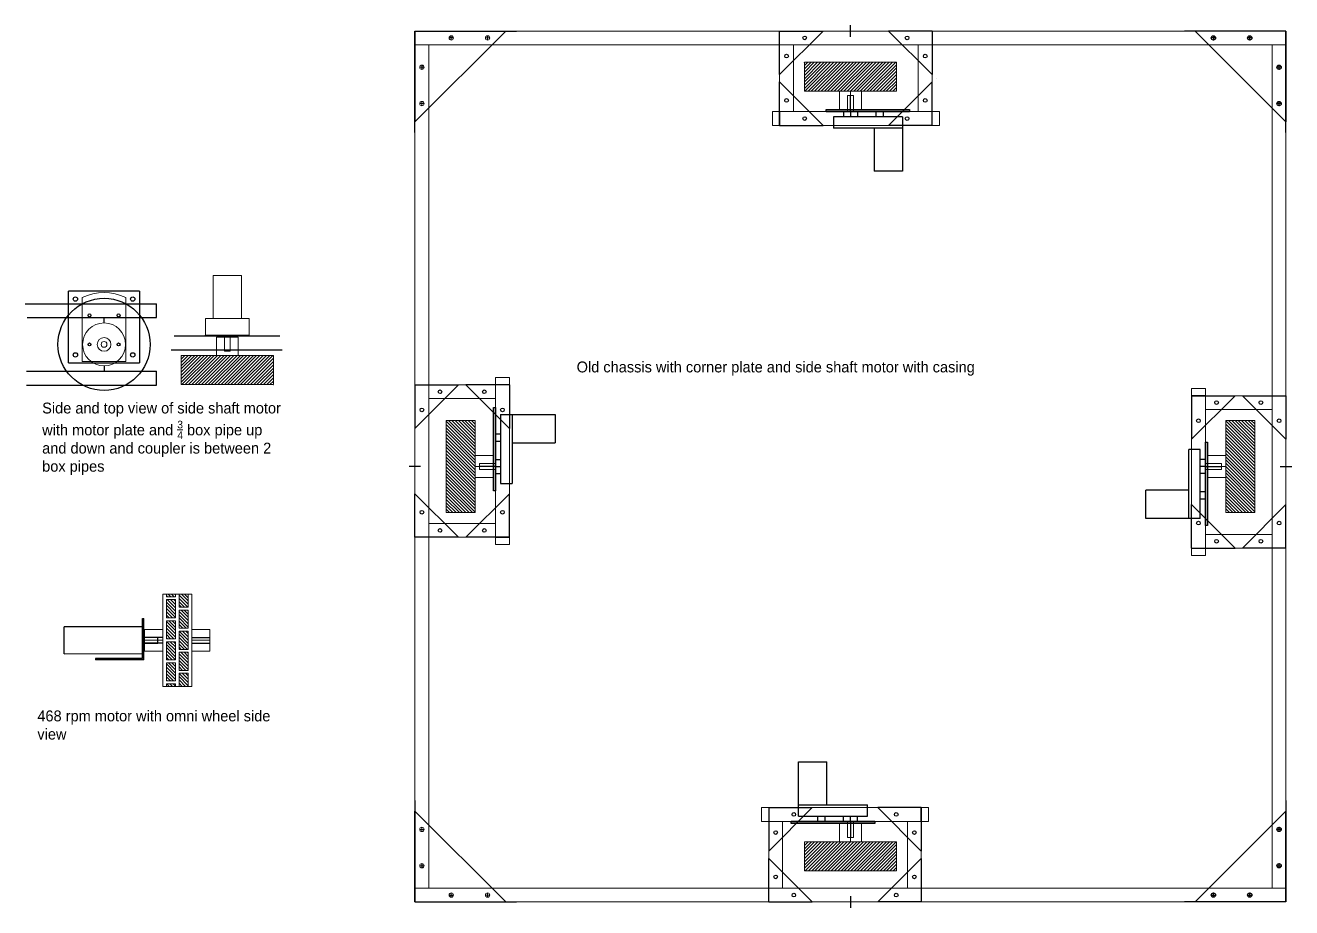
# Model space of a CAD drawing. Header units: millimetres. Extents: x -15418 to 43885, y -27590 to 23052.
# Drawn here: x 16758 to 18503, y 17948 to 19163 of the extents above; entities that cross this region are included whole.
import ezdxf

# ---------------------------------------------------------------- set-up
doc = ezdxf.new("R2010")
doc.units = ezdxf.units.MM
doc.header["$LTSCALE"] = 0.5
doc.layers.get('0').update_dxf_attribs({"lineweight": 5})
doc.layers.get('Defpoints').update_dxf_attribs({"color": 4})
for name, color, linetype in [('Layer1', 1, 'Continuous'), ('Layer2', 2, 'Continuous'), ('Layer3', 9, 'Continuous')]:
    doc.layers.add(name, color=color, linetype=linetype)
doc.layers.add('Layer5', color=51, linetype='Continuous', lineweight=5)

msp = doc.modelspace()

# ---------------------------------------------------------------- hatches: boundary and pattern name
at = {"layer": 'Defpoints'}
h = msp.add_hatch(dxfattribs=at)
h.set_pattern_fill('ANSI31', color=256, angle=180)
h.set_pattern_definition([(225, (17854.7267, 19104.422), (2.24506, -2.24506), [])])
h.paths.add_polyline_path([(17958.2499, 19072.5626), (17958.2499, 19112.5626), (17831.2499, 19112.5626), (17831.2499, 19072.5626)])
h = msp.add_hatch(dxfattribs=at)
h.set_pattern_fill('ANSI31', color=256)
h.set_pattern_definition([(45, (17076.2536, 18676.7713), (-2.24506, 2.24506), [])])
h.paths.add_polyline_path([(16972.7305, 18708.6309), (16972.7305, 18668.6309), (17099.7305, 18668.6309), (17099.7305, 18708.6309)])
h = msp.add_hatch(dxfattribs=at)
h.set_pattern_fill('ANSI31', color=256, angle=-90)
h.set_pattern_definition([(315, (17345.9403, 18515.5894), (2.24506, 2.24506), [])])
h.paths.add_polyline_path([(17377.7999, 18619.1126), (17337.7999, 18619.1126), (17337.7999, 18492.1126), (17377.7999, 18492.1126)])
h = msp.add_hatch(dxfattribs=at)
h.set_pattern_fill('ANSI31', color=256, angle=90)
h.set_pattern_definition([(135, (18443.5594, 18595.6357), (-2.24506, -2.24506), [])])
h.paths.add_polyline_path([(18411.6999, 18492.1126), (18451.6999, 18492.1126), (18451.6999, 18619.1126), (18411.6999, 18619.1126)])
h = msp.add_hatch(dxfattribs=at)
h.set_pattern_fill('ANSI31', color=256)
h.set_pattern_definition([(45, (17934.773, 18006.803), (-2.24506, 2.24506), [])])
h.paths.add_polyline_path([(17831.2499, 18038.6626), (17831.2499, 17998.6626), (17958.2499, 17998.6626), (17958.2499, 18038.6626)])
at = {"layer": 'Layer5'}
h = msp.add_hatch(dxfattribs=at)
h.set_pattern_fill('ANSI31', color=256, angle=-90)
h.set_pattern_definition([(315, (1493.651, 41802.0286), (2.24506403, 2.24506403), [])])
h.paths.add_polyline_path([(16969.8482, 18361.6883), (16982.3482, 18361.6883), (16982.3482, 18379.6883), (16969.8482, 18379.6883)])
h.paths.add_polyline_path([(16969.8482, 18332.6883), (16982.3482, 18332.6883), (16982.3482, 18357.6883), (16969.8482, 18357.6883)])
h.paths.add_polyline_path([(16964.8482, 18347.1883), (16964.8482, 18372.1883), (16952.3482, 18372.1883), (16952.3482, 18347.1883)])
h.paths.add_polyline_path([(16952.3482, 18318.1883), (16964.8482, 18318.1883), (16964.8482, 18343.1883), (16952.3482, 18343.1883)])
h.paths.add_polyline_path([(16982.3482, 18328.6883), (16969.8482, 18328.6883), (16969.8482, 18303.6883), (16982.3482, 18303.6883)])
h.paths.add_polyline_path([(16964.8482, 18314.1883), (16952.3482, 18314.1883), (16952.3482, 18289.1883), (16964.8482, 18289.1883)])
h.paths.add_polyline_path([(16982.3482, 18299.6883), (16969.8482, 18299.6883), (16969.8482, 18274.6883), (16982.3482, 18274.6883)])
h.paths.add_polyline_path([(16964.8482, 18285.1883), (16952.3482, 18285.1883), (16952.3482, 18260.1883), (16964.8482, 18260.1883)])
h.paths.add_polyline_path([(16982.3482, 18270.6883), (16969.8482, 18270.6883), (16969.8482, 18252.6883), (16982.3482, 18252.6883)])
h.paths.add_polyline_path([(16964.8482, 18252.6883), (16964.8482, 18256.1883), (16952.3482, 18256.1883), (16952.3482, 18252.6883)])
h.paths.add_polyline_path([(16964.8482, 18376.1883), (16964.8482, 18379.6883), (16952.3482, 18379.6883), (16952.3482, 18376.1883)])

# ---------------------------------------------------------------- linework, layer by layer
for p, q in [((17294.7499, 19155.6126), (18494.7499, 19155.6126)), ((17294.7499, 19155.6126), (17294.7499, 17955.6126)), ((17344.7499, 19149.0876), (17344.7499, 19143.0876)), ((17344.7499, 19149.0876), (17344.7499, 19143.0876)), ((17397.7499, 19146.0876), (17391.7499, 19146.0876)), ((17397.7499, 19146.0876), (17391.7499, 19146.0876)), ((17394.7499, 19149.0876), (17394.7499, 19143.0876)), ((17394.7499, 19149.0876), (17394.7499, 19143.0876)), ((18397.7499, 19146.0876), (18391.7499, 19146.0876)), ((18394.7499, 19143.0876), (18394.7499, 19149.0876)), ((18444.7499, 19143.0876), (18444.7499, 19149.0876)), ((18494.7499, 17955.6126), (18494.7499, 19155.6126)), ((17294.7499, 19136.5626), (18494.7499, 19136.5626)), ((17313.7999, 19136.5626), (17313.7999, 17974.6626)), ((17797.1999, 19044.5626), (17797.1999, 19136.5626)), ((17816.2499, 19044.5626), (17816.2499, 19136.5626)), ((17988.2499, 19136.5626), (17988.2499, 19044.5626)), ((18007.2999, 19136.5626), (18007.2999, 19044.5626)), ((18475.6999, 17974.6626), (18475.6999, 19136.5626)), ((17307.2749, 19105.6126), (17301.2749, 19105.6126)), ((17307.2749, 19105.6126), (17301.2749, 19105.6126)), ((17831.2499, 19072.5626), (17831.2499, 19112.5626)), ((17831.2499, 19112.5626), (17958.2499, 19112.5626)), ((17958.2499, 19112.5626), (17958.2499, 19072.5626)), ((18488.2249, 19105.6126), (18482.2249, 19105.6126)), ((17958.2499, 19072.5626), (17831.2499, 19072.5626)), ((17879.7499, 19072.5626), (17879.7499, 19047.5626)), ((17894.7499, 19072.5626), (17894.7499, 19047.5626)), ((17909.7499, 19072.5626), (17909.7499, 19047.5626)), ((17307.2749, 19055.6126), (17301.2749, 19055.6126)), ((17307.2749, 19055.6126), (17301.2749, 19055.6126)), ((17304.2749, 19058.6126), (17304.2749, 19052.6126)), ((17304.2749, 19058.6126), (17304.2749, 19052.6126)), ((17890.7499, 19044.5626), (17890.7499, 19066.5626)), ((17898.7499, 19066.5626), (17890.7499, 19066.5626)), ((17898.7499, 19044.5626), (17898.7499, 19066.5626)), ((18488.2249, 19055.6126), (18482.2249, 19055.6126)), ((18485.2249, 19052.6126), (18485.2249, 19058.6126)), ((18017.2999, 19044.5626), (17787.1999, 19044.5626)), ((17787.1999, 19044.5626), (17787.1999, 19025.5126)), ((17904.2499, 19044.5626), (17885.2499, 19044.5626)), ((17929.7499, 19044.5626), (17939.7499, 19044.5626)), ((18017.2999, 19044.5626), (18017.2999, 19025.5126)), ((18017.2999, 19025.5126), (17787.1999, 19025.5126)), ((17016.7305, 18818.6309), (17016.7305, 18759.6309)), ((17016.7305, 18818.6309), (17055.7305, 18818.6309)), ((17055.7305, 18818.6309), (17055.7305, 18759.6309)), ((16836.4373, 18700.3711), (16836.4373, 18788.3711)), ((16896.4373, 18700.3711), (16896.4373, 18788.3711)), ((17006.2305, 18759.6309), (17066.2305, 18759.6309)), ((17006.2305, 18759.6309), (17006.2305, 18736.6309)), ((17066.2305, 18759.6309), (17066.2305, 18736.6309)), ((17006.2305, 18736.6309), (17066.2305, 18736.6309)), ((17051.2305, 18733.6309), (17021.2305, 18733.6309)), ((17021.2305, 18708.6309), (17021.2305, 18733.6309)), ((17032.2305, 18735.6309), (17032.2305, 18714.6309)), ((17036.2305, 18735.6309), (17036.2305, 18733.6309)), ((17040.2305, 18735.6309), (17040.2305, 18714.6309)), ((17051.2305, 18708.6309), (17051.2305, 18733.6309)), ((16972.7305, 18708.6309), (17099.7305, 18708.6309)), ((16972.7305, 18668.6309), (16972.7305, 18708.6309)), ((17032.2305, 18714.6309), (17040.2305, 18714.6309)), ((17099.7305, 18708.6309), (17099.7305, 18668.6309)), ((16836.4373, 18700.3711), (16896.4373, 18700.3711)), ((16836.4373, 18698.3711), (16896.4373, 18698.3711)), ((17099.7305, 18668.6309), (16972.7305, 18668.6309)), ((17313.7999, 18668.1626), (17405.7999, 18668.1626)), ((17405.7999, 18678.1626), (17405.7999, 18448.0626)), ((17405.7999, 18678.1626), (17424.8499, 18678.1626)), ((17424.8499, 18678.1626), (17424.8499, 18448.0626)), ((18364.6499, 18433.0626), (18364.6499, 18663.1626)), ((18383.6999, 18663.1626), (18364.6499, 18663.1626)), ((18383.6999, 18433.0626), (18383.6999, 18663.1626)), ((18383.6999, 18653.1626), (18475.6999, 18653.1626)), ((17313.7999, 18649.1126), (17405.7999, 18649.1126)), ((18383.6999, 18634.1126), (18475.6999, 18634.1126)), ((17337.7999, 18492.1126), (17337.7999, 18619.1126)), ((17337.7999, 18619.1126), (17377.7999, 18619.1126)), ((17377.7999, 18619.1126), (17377.7999, 18492.1126)), ((18411.6999, 18492.1126), (18411.6999, 18619.1126)), ((18411.6999, 18619.1126), (18451.6999, 18619.1126)), ((18451.6999, 18619.1126), (18451.6999, 18492.1126)), ((17405.7999, 18590.6126), (17405.7999, 18600.6126)), ((17377.7999, 18570.6126), (17402.7999, 18570.6126)), ((17405.7999, 18565.1126), (17405.7999, 18546.1126)), ((18383.6999, 18546.1126), (18383.6999, 18565.1126)), ((18411.6999, 18570.6126), (18386.6999, 18570.6126)), ((17377.7999, 18555.6126), (17402.7999, 18555.6126)), ((17405.7999, 18559.6126), (17383.7999, 18559.6126)), ((17383.7999, 18559.6126), (17383.7999, 18551.6126)), ((17405.7999, 18551.6126), (17383.7999, 18551.6126)), ((18383.6999, 18559.6126), (18405.6999, 18559.6126)), ((18383.6999, 18551.6126), (18405.6999, 18551.6126)), ((18411.6999, 18555.6126), (18386.6999, 18555.6126)), ((18405.6999, 18551.6126), (18405.6999, 18559.6126)), ((17377.7999, 18540.6126), (17402.7999, 18540.6126)), ((18411.6999, 18540.6126), (18386.6999, 18540.6126)), ((18383.6999, 18520.6126), (18383.6999, 18510.6126)), ((17405.7999, 18477.1126), (17313.7999, 18477.1126)), ((17377.7999, 18492.1126), (17337.7999, 18492.1126)), ((18451.6999, 18492.1126), (18411.6999, 18492.1126)), ((18475.6999, 18462.1126), (18383.6999, 18462.1126)), ((17405.7999, 18458.0626), (17313.7999, 18458.0626)), ((17405.7999, 18448.0626), (17424.8499, 18448.0626)), ((18475.6999, 18443.0626), (18383.6999, 18443.0626)), ((18383.6999, 18433.0626), (18364.6499, 18433.0626)), ((16947.3482, 18379.6883), (16947.3482, 18252.6883)), ((16987.3482, 18379.6883), (16947.3482, 18379.6883)), ((16947.3482, 18379.6883), (16947.3482, 18252.6883)), ((16987.3482, 18252.6883), (16987.3482, 18379.6883)), ((16921.3482, 18346.1883), (16919.3482, 18346.1883)), ((16947.3482, 18345.6883), (16947.3482, 18286.6883)), ((16922.3482, 18301.1883), (16922.3482, 18331.1883)), ((16947.3482, 18331.1883), (16922.3482, 18331.1883)), ((16987.3482, 18331.1883), (17012.3482, 18331.1883)), ((17012.3482, 18331.1883), (17012.3482, 18301.1883)), ((16922.3482, 18316.1883), (16919.3482, 18316.1883)), ((16921.3482, 18316.1883), (16919.3482, 18316.1883)), ((16947.3482, 18316.1883), (16922.3482, 18316.1883)), ((16947.3482, 18301.1883), (16922.3482, 18301.1883)), ((16987.3482, 18316.1883), (17012.3482, 18316.1883)), ((16987.3482, 18301.1883), (17012.3482, 18301.1883)), ((16854.4836, 18291.0268), (16854.4884, 18289.0268)), ((16947.3482, 18252.6883), (16987.3482, 18252.6883)), ((17772.1999, 18085.7126), (18002.2999, 18085.7126)), ((17772.1999, 18066.6626), (17772.1999, 18085.7126)), ((18002.2999, 18066.6626), (18002.2999, 18085.7126)), ((17304.2749, 18052.6126), (17304.2749, 18058.6126)), ((17304.2749, 18058.6126), (17304.2749, 18052.6126)), ((17772.1999, 18066.6626), (18002.2999, 18066.6626)), ((17782.1999, 17974.6626), (17782.1999, 18066.6626)), ((17801.2499, 17974.6626), (17801.2499, 18066.6626)), ((17859.7499, 18066.6626), (17849.7499, 18066.6626)), ((17879.7499, 18038.6626), (17879.7499, 18063.6626)), ((17885.2499, 18066.6626), (17904.2499, 18066.6626)), ((17890.7499, 18066.6626), (17890.7499, 18044.6626)), ((17894.7499, 18038.6626), (17894.7499, 18063.6626)), ((17898.7499, 18066.6626), (17898.7499, 18044.6626)), ((17909.7499, 18038.6626), (17909.7499, 18063.6626)), ((17973.2499, 18066.6626), (17973.2499, 17974.6626)), ((17992.2999, 18066.6626), (17992.2999, 17974.6626)), ((18485.2249, 18052.6126), (18485.2249, 18058.6126)), ((17307.2749, 18055.6126), (17301.2749, 18055.6126)), ((17301.2749, 18055.6126), (17307.2749, 18055.6126)), ((17890.7499, 18044.6626), (17898.7499, 18044.6626)), ((18482.2249, 18055.6126), (18488.2249, 18055.6126)), ((17831.2499, 18038.6626), (17958.2499, 18038.6626)), ((17831.2499, 17998.6626), (17831.2499, 18038.6626)), ((17958.2499, 18038.6626), (17958.2499, 17998.6626)), ((17307.2749, 18005.6126), (17301.2749, 18005.6126)), ((17301.2749, 18005.6126), (17307.2749, 18005.6126)), ((18482.2249, 18005.6126), (18488.2249, 18005.6126)), ((17958.2499, 17998.6626), (17831.2499, 17998.6626)), ((17294.7499, 17974.6626), (18494.7499, 17974.6626)), ((17294.7499, 17955.6126), (18494.7499, 17955.6126)), ((17344.7499, 17962.1376), (17344.7499, 17968.1376)), ((17344.7499, 17968.1376), (17344.7499, 17962.1376)), ((17397.7499, 17965.1376), (17391.7499, 17965.1376)), ((17391.7499, 17965.1376), (17397.7499, 17965.1376)), ((17394.7499, 17962.1376), (17394.7499, 17968.1376)), ((17394.7499, 17968.1376), (17394.7499, 17962.1376)), ((18391.7499, 17965.1376), (18397.7499, 17965.1376)), ((18394.7499, 17962.1376), (18394.7499, 17968.1376)), ((18444.7499, 17962.1376), (18444.7499, 17968.1376))]:
    msp.add_line(p, q)
for centre, radius in [((17344.7499, 19146.0876), 3), ((17344.7499, 19146.0876), 3), ((17394.7499, 19146.0876), 3), ((17394.7499, 19146.0876), 3), ((18394.7499, 19146.0876), 3), ((18444.7499, 19146.0876), 3), ((17304.2749, 19105.6126), 3), ((17304.2749, 19105.6126), 3), ((18485.2249, 19105.6126), 3), ((17304.2749, 19055.6126), 3), ((17304.2749, 19055.6126), 3), ((18485.2249, 19055.6126), 3), ((16866.4373, 18723.8711), 29.5), ((16866.4373, 18723.8711), 9.5), ((16866.4373, 18723.8711), 4), ((17304.2749, 18055.6126), 3), ((17304.2749, 18055.6126), 3), ((18485.2249, 18055.6126), 3), ((17304.2749, 18005.6126), 3), ((17304.2749, 18005.6126), 3), ((18485.2249, 18005.6126), 3), ((17344.7499, 17965.1376), 3), ((17344.7499, 17965.1376), 3), ((17394.7499, 17965.1376), 3), ((17394.7499, 17965.1376), 3), ((18394.7499, 17965.1376), 3), ((18444.7499, 17965.1376), 3)]:
    msp.add_circle(centre, radius)
msp.add_arc((16866.4373, 18727.5853), 67.7857, 63.7319554, 116.2680446)
at = {"layer": 'Defpoints'}
for p, q in [((17294.7499, 19015.6126), (17294.7499, 19155.6126)), ((17294.7499, 19155.6126), (17434.7499, 19155.6126)), ((18494.7499, 19155.6126), (18354.7499, 19155.6126)), ((18494.7499, 19015.6126), (18494.7499, 19155.6126)), ((17861.2499, 19044.5626), (17976.2499, 19044.5626)), ((16915.4714, 18797.217), (16817.3873, 18797.3711)), ((16817.3873, 18698.3711), (16817.5428, 18797.3708)), ((16915.4714, 18797.217), (16915.4414, 18698.3414)), ((17006.2305, 18735.6309), (17006.2305, 18736.6309)), ((17006.2305, 18735.6309), (17066.2305, 18735.6309)), ((17066.2305, 18735.6309), (17066.2305, 18736.6309)), ((16817.3873, 18698.3711), (16915.3192, 18698.3414)), ((17405.7999, 18522.1126), (17405.7999, 18637.1126)), ((18383.6999, 18589.1126), (18383.6999, 18474.1126)), ((16919.3482, 18334.8383), (16811.5482, 18334.8383)), ((16811.5482, 18297.5383), (16811.5482, 18334.8383)), ((16919.3482, 18297.5383), (16919.3482, 18334.8383)), ((16919.3482, 18327.1883), (16920.6482, 18327.1883)), ((16919.3482, 18320.1883), (16920.6482, 18320.1883)), ((16920.6482, 18305.1883), (16920.6482, 18327.1883)), ((16940.6482, 18320.1883), (16920.6482, 18320.1883)), ((16940.6482, 18312.1883), (16940.6482, 18320.1883)), ((16919.3482, 18316.1883), (16920.6482, 18316.1883)), ((16919.3482, 18312.1883), (16920.6482, 18312.1883)), ((16919.3482, 18305.1883), (16920.6482, 18305.1883)), ((16920.6482, 18312.1883), (16940.6482, 18312.1883)), ((16919.3482, 18297.5383), (16811.5482, 18297.2555)), ((17294.7499, 18095.6126), (17294.7499, 17955.6126)), ((18494.7499, 18095.6126), (18494.7499, 17955.6126)), ((17928.2499, 18066.6626), (17813.2499, 18066.6626)), ((17294.7499, 17955.6126), (17434.7499, 17955.6126)), ((18494.7499, 17955.6126), (18354.7499, 17955.6126))]:
    msp.add_line(p, q, dxfattribs=at)
for centre, radius in [((16826.9123, 18786.3211), 3), ((16905.9623, 18786.3211), 3), ((16846.4373, 18763.8711), 2), ((16886.4373, 18763.8711), 2), ((16846.4373, 18723.8711), 2), ((16886.4373, 18723.8711), 2), ((16826.9123, 18709.4211), 3), ((16905.9623, 18709.4211), 3)]:
    msp.add_circle(centre, radius, dxfattribs=at)
at = {"layer": 'Layer1'}
for p, q in [((17894.7499, 19147.758), (17894.7499, 19163.4671)), ((17294.7499, 19155.6126), (17419.7499, 19155.6126)), ((17419.7499, 19155.6126), (17294.7499, 19030.6126)), ((17294.7499, 19155.6126), (17294.7499, 19030.6126)), ((17347.7499, 19146.0876), (17341.7499, 19146.0876)), ((17797.1999, 19155.6126), (17857.1999, 19155.6126)), ((17857.1999, 19155.6126), (17797.1999, 19095.6126)), ((17797.1999, 19095.6126), (17797.1999, 19155.6126)), ((18007.2999, 19155.6126), (17947.2999, 19155.6126)), ((17947.2999, 19155.6126), (18007.2999, 19095.6126)), ((18007.2999, 19155.6126), (18007.2999, 19095.6126)), ((18494.7499, 19030.6126), (18369.7499, 19155.6126)), ((18494.7499, 19155.6126), (18369.7499, 19155.6126)), ((18397.7499, 19146.0876), (18391.7499, 19146.0876)), ((18394.7499, 19149.0876), (18394.7499, 19143.0876)), ((18447.7499, 19146.0876), (18441.7499, 19146.0876)), ((18444.7499, 19143.0876), (18444.7499, 19149.0876)), ((18494.7499, 19155.6126), (18494.7499, 19030.6126)), ((17304.2749, 19108.6126), (17304.2749, 19102.6126)), ((18488.2249, 19105.6126), (18482.2249, 19105.6126)), ((18485.2249, 19102.6126), (18485.2249, 19108.6126)), ((18012.7176, 19090.5626), (18012.7176, 19090.5626)), ((17797.1999, 19025.5126), (17797.1999, 19085.5126)), ((17797.1999, 19085.5126), (17857.1999, 19025.5126)), ((18007.2999, 19085.5126), (17947.2999, 19025.5126)), ((18007.2999, 19025.5126), (18007.2999, 19085.5126)), ((17894.7499, 19044.5626), (17894.7499, 19066.5626)), ((18488.2249, 19055.6126), (18482.2249, 19055.6126)), ((18485.2249, 19052.6126), (18485.2249, 19058.6126)), ((17797.1999, 19044.5626), (17797.1999, 19025.5126)), ((17861.2499, 19047.5626), (17976.2499, 19047.5626)), ((17861.2499, 19044.5626), (17861.2499, 19047.5626)), ((17976.2499, 19044.5626), (17861.2499, 19044.5626)), ((17976.2499, 19047.5626), (17976.2499, 19044.5626)), ((17797.1999, 19025.5126), (17857.1999, 19025.5126)), ((18007.2999, 19025.5126), (17947.2999, 19025.5126)), ((17294.7499, 18668.1626), (17354.7499, 18668.1626)), ((17294.7499, 18668.1626), (17294.7499, 18608.1626)), ((17294.7499, 18608.1626), (17354.7499, 18668.1626)), ((17424.8499, 18668.1626), (17364.8499, 18668.1626)), ((17364.8499, 18668.1626), (17424.8499, 18608.1626)), ((17424.8499, 18668.1626), (17424.8499, 18608.1626)), ((18383.6999, 18653.1626), (18364.6499, 18653.1626)), ((18364.6499, 18653.1626), (18364.6499, 18593.1626)), ((18364.6499, 18653.1626), (18424.6499, 18653.1626)), ((18424.6499, 18653.1626), (18364.6499, 18593.1626)), ((18494.7499, 18593.1626), (18434.7499, 18653.1626)), ((18434.7499, 18653.1626), (18494.7499, 18653.1626)), ((18494.7499, 18653.1626), (18494.7499, 18593.1626)), ((17402.7999, 18522.1126), (17402.7999, 18637.1126)), ((17402.7999, 18637.1126), (17405.7999, 18637.1126)), ((17405.7999, 18637.1126), (17405.7999, 18522.1126)), ((18383.6999, 18589.1126), (18386.6999, 18589.1126)), ((18383.6999, 18474.1126), (18383.6999, 18589.1126)), ((18386.6999, 18589.1126), (18386.6999, 18474.1126)), ((17302.6044, 18555.6126), (17286.8953, 18555.6126)), ((17405.7999, 18555.6126), (17383.7999, 18555.6126)), ((18383.6999, 18555.6126), (18405.6999, 18555.6126)), ((18486.8953, 18555.6126), (18502.6044, 18555.6126)), ((17294.7499, 18458.0626), (17294.7499, 18518.0626)), ((17294.7499, 18518.0626), (17354.7499, 18458.0626)), ((17364.8499, 18458.0626), (17424.8499, 18518.0626)), ((17405.7999, 18522.1126), (17402.7999, 18522.1126)), ((17424.8499, 18458.0626), (17424.8499, 18518.0626)), ((18364.6499, 18443.0626), (18364.6499, 18503.0626)), ((18424.6499, 18443.0626), (18364.6499, 18503.0626)), ((18494.7499, 18503.0626), (18434.7499, 18443.0626)), ((18494.7499, 18443.0626), (18494.7499, 18503.0626)), ((18386.6999, 18474.1126), (18383.6999, 18474.1126)), ((17354.7499, 18458.0626), (17294.7499, 18458.0626)), ((17424.8499, 18458.0626), (17364.8499, 18458.0626)), ((17405.7999, 18458.0626), (17424.8499, 18458.0626)), ((18364.6499, 18443.0626), (18424.6499, 18443.0626)), ((18494.7499, 18443.0626), (18434.7499, 18443.0626)), ((17294.7499, 17955.6126), (17294.7499, 18080.6126)), ((17294.7499, 18080.6126), (17419.7499, 17955.6126)), ((17782.1999, 18085.7126), (17842.1999, 18085.7126)), ((17782.1999, 18085.7126), (17782.1999, 18025.7126)), ((17782.1999, 18025.7126), (17842.1999, 18085.7126)), ((17992.2999, 18085.7126), (17932.2999, 18085.7126)), ((17992.2999, 18025.7126), (17932.2999, 18085.7126)), ((17992.2999, 18066.6626), (17992.2999, 18085.7126)), ((17992.2999, 18085.7126), (17992.2999, 18025.7126)), ((18369.7499, 17955.6126), (18494.7499, 18080.6126)), ((18494.7499, 17955.6126), (18494.7499, 18080.6126)), ((17813.2499, 18063.6626), (17813.2499, 18066.6626)), ((17813.2499, 18066.6626), (17928.2499, 18066.6626)), ((17928.2499, 18063.6626), (17813.2499, 18063.6626)), ((17894.7499, 18066.6626), (17894.7499, 18044.6626)), ((17928.2499, 18066.6626), (17928.2499, 18063.6626)), ((18485.2249, 18052.6126), (18485.2249, 18058.6126)), ((18488.2249, 18055.6126), (18482.2249, 18055.6126)), ((17304.2749, 18008.6126), (17304.2749, 18002.6126)), ((17782.1999, 17955.6126), (17782.1999, 18015.6126)), ((17842.1999, 17955.6126), (17782.1999, 18015.6126)), ((17932.2999, 17955.6126), (17992.2999, 18015.6126)), ((17992.2999, 18015.6126), (17992.2999, 17955.6126)), ((18482.2249, 18005.6126), (18488.2249, 18005.6126)), ((18485.2249, 18002.6126), (18485.2249, 18008.6126)), ((17294.7499, 17955.6126), (17419.7499, 17955.6126)), ((17341.7499, 17965.1376), (17347.7499, 17965.1376)), ((17782.1999, 17955.6126), (17842.1999, 17955.6126)), ((17894.7499, 17963.4671), (17894.7499, 17947.758)), ((17992.2999, 17955.6126), (17932.2999, 17955.6126)), ((18494.7499, 17955.6126), (18369.7499, 17955.6126)), ((18391.7499, 17965.1376), (18397.7499, 17965.1376)), ((18394.7499, 17962.1376), (18394.7499, 17968.1376)), ((18441.7499, 17965.1376), (18447.7499, 17965.1376)), ((18444.7499, 17962.1376), (18444.7499, 17968.1376))]:
    msp.add_line(p, q, dxfattribs=at)
for centre in [(18394.7499, 19146.0876), (18444.7499, 19146.0876), (18485.2249, 19105.6126), (18485.2249, 19055.6126), (18485.2249, 18055.6126), (18485.2249, 18005.6126), (18394.7499, 17965.1376), (18444.7499, 17965.1376)]:
    msp.add_circle(centre, 3, dxfattribs=at)
at = {"layer": 'Layer2'}
for p, q in [((17871.2499, 19037.5626), (17871.2499, 19021.5626)), ((17966.2499, 19037.5626), (17871.2499, 19037.5626)), ((17885.2499, 19044.5626), (17885.2499, 19037.5626)), ((17894.7499, 19044.5626), (17894.7499, 19037.5626)), ((17904.2499, 19044.5626), (17904.2499, 19037.5626)), ((17929.7499, 19044.5626), (17929.7499, 19037.5626)), ((17939.7499, 19044.5626), (17939.7499, 19037.5626)), ((17966.2499, 19037.5626), (17966.2499, 19021.5626)), ((17966.2499, 19021.5626), (17871.2499, 19021.5626)), ((17927.2499, 19021.5626), (17927.2499, 18962.5626)), ((17966.2499, 19021.5626), (17966.2499, 18962.5626)), ((17966.2499, 18962.5626), (17927.2499, 18962.5626)), ((17412.7999, 18627.1126), (17428.7999, 18627.1126)), ((17412.7999, 18627.1126), (17412.7999, 18532.1126)), ((17428.7999, 18627.1126), (17428.7999, 18532.1126)), ((17428.7999, 18627.1126), (17487.7999, 18627.1126)), ((17487.7999, 18627.1126), (17487.7999, 18588.1126)), ((17405.7999, 18600.6126), (17412.7999, 18600.6126)), ((17405.7999, 18590.6126), (17412.7999, 18590.6126)), ((17428.7999, 18588.1126), (17487.7999, 18588.1126)), ((17405.7999, 18565.1126), (17412.7999, 18565.1126)), ((18376.6999, 18579.1126), (18360.6999, 18579.1126)), ((18360.6999, 18484.1126), (18360.6999, 18579.1126)), ((18376.6999, 18484.1126), (18376.6999, 18579.1126)), ((18383.6999, 18565.1126), (18376.6999, 18565.1126)), ((17405.7999, 18555.6126), (17412.7999, 18555.6126)), ((17405.7999, 18546.1126), (17412.7999, 18546.1126)), ((18383.6999, 18555.6126), (18376.6999, 18555.6126)), ((18383.6999, 18546.1126), (18376.6999, 18546.1126)), ((17412.7999, 18532.1126), (17428.7999, 18532.1126)), ((18301.6999, 18484.1126), (18301.6999, 18523.1126)), ((18360.6999, 18523.1126), (18301.6999, 18523.1126)), ((18383.6999, 18520.6126), (18376.6999, 18520.6126)), ((18383.6999, 18510.6126), (18376.6999, 18510.6126)), ((18360.6999, 18484.1126), (18301.6999, 18484.1126)), ((18376.6999, 18484.1126), (18360.6999, 18484.1126)), ((16919.3482, 18291.1835), (16919.3482, 18346.1883)), ((16921.3482, 18289.1883), (16921.3482, 18346.1883)), ((16947.3482, 18320.1883), (16922.3482, 18320.1883)), ((16987.3482, 18320.1883), (17012.3482, 18320.1883)), ((16947.3482, 18312.1883), (16922.3482, 18312.1883)), ((16987.3482, 18312.1883), (17012.3482, 18312.1883)), ((16919.3482, 18291.1835), (16854.4836, 18291.0268)), ((16921.3482, 18289.1883), (16854.4884, 18289.0268)), ((17823.2499, 18148.6626), (17862.2499, 18148.6626)), ((17823.2499, 18089.6626), (17823.2499, 18148.6626)), ((17862.2499, 18089.6626), (17862.2499, 18148.6626)), ((17823.2499, 18073.6626), (17823.2499, 18089.6626)), ((17823.2499, 18089.6626), (17918.2499, 18089.6626)), ((17918.2499, 18073.6626), (17918.2499, 18089.6626)), ((17823.2499, 18073.6626), (17918.2499, 18073.6626)), ((17849.7499, 18066.6626), (17849.7499, 18073.6626)), ((17859.7499, 18066.6626), (17859.7499, 18073.6626)), ((17885.2499, 18066.6626), (17885.2499, 18073.6626)), ((17894.7499, 18066.6626), (17894.7499, 18073.6626)), ((17904.2499, 18066.6626), (17904.2499, 18073.6626))]:
    msp.add_line(p, q, dxfattribs=at)
at = {"layer": 'Layer3'}
for p, q in [((16757.9812, 18779.9211), (16938.697, 18779.9211)), ((16938.697, 18760.8711), (16938.697, 18779.9211)), ((16760.629, 18760.8711), (16938.697, 18760.8711)), ((16866.4373, 18753.3711), (16866.4373, 18760.8711)), ((16962.9778, 18735.6309), (17108.6096, 18735.6309)), ((16959.006, 18716.5809), (17111.9194, 18716.5809)), ((16759.579, 18686.8711), (16938.697, 18686.8711)), ((16866.4373, 18694.3711), (16866.4373, 18686.8711)), ((16938.697, 18667.8211), (16938.697, 18686.8711)), ((16759.579, 18667.8211), (16938.697, 18667.8211))]:
    msp.add_line(p, q, dxfattribs=at)
for centre, radius in [((17831.7249, 19146.0876), 2.5), ((17972.7749, 19146.0876), 2.5), ((17806.7249, 19121.0876), 2.5), ((17997.7749, 19121.0876), 2.5), ((17806.7249, 19060.0376), 2.5), ((17997.7749, 19060.0376), 2.5), ((17831.7249, 19035.0376), 2.5), ((17972.7749, 19035.0376), 2.5), ((16866.4373, 18723.8711), 63.5), ((17329.2749, 18658.6376), 2.5), ((17390.3249, 18658.6376), 2.5), ((17304.2749, 18633.6376), 2.5), ((17415.3249, 18633.6376), 2.5), ((18399.1749, 18643.6376), 2.5), ((18460.2249, 18643.6376), 2.5), ((18374.1749, 18618.6376), 2.5), ((18485.2249, 18618.6376), 2.5), ((17304.2749, 18492.5876), 2.5), ((17415.3249, 18492.5876), 2.5), ((18374.1749, 18477.5876), 2.5), ((18485.2249, 18477.5876), 2.5), ((17329.2749, 18467.5876), 2.5), ((17390.3249, 18467.5876), 2.5), ((18399.1749, 18452.5876), 2.5), ((18460.2249, 18452.5876), 2.5), ((17816.7249, 18076.1876), 2.5), ((17957.7749, 18076.1876), 2.5), ((17791.7249, 18051.1876), 2.5), ((17982.7749, 18051.1876), 2.5), ((17791.7249, 17990.1376), 2.5), ((17982.7749, 17990.1376), 2.5), ((17816.7249, 17965.1376), 2.5), ((17957.7749, 17965.1376), 2.5)]:
    msp.add_circle(centre, radius, dxfattribs=at)
at = {"layer": 'Layer5'}
for p, q in [((16952.3482, 18379.6883), (16952.3482, 18376.1883)), ((16964.8482, 18376.1883), (16952.3482, 18376.1883)), ((16964.8482, 18372.1883), (16952.3482, 18372.1883)), ((16952.3482, 18372.1883), (16952.3482, 18347.1883)), ((16964.8482, 18379.6883), (16964.8482, 18376.1883)), ((16964.8482, 18372.1883), (16964.8482, 18347.1883)), ((16969.8482, 18361.6883), (16969.8482, 18379.6883)), ((16982.3482, 18361.6883), (16982.3482, 18379.6883)), ((16982.3482, 18361.6883), (16969.8482, 18361.6883)), ((16982.3482, 18357.6883), (16969.8482, 18357.6883)), ((16969.8482, 18357.6883), (16969.8482, 18332.6883)), ((16982.3482, 18357.6883), (16982.3482, 18332.6883)), ((16964.8482, 18347.1883), (16952.3482, 18347.1883)), ((16964.8482, 18343.1883), (16952.3482, 18343.1883)), ((16952.3482, 18343.1883), (16952.3482, 18318.1883)), ((16964.8482, 18343.1883), (16964.8482, 18318.1883)), ((16982.3482, 18332.6883), (16969.8482, 18332.6883)), ((16982.3482, 18328.6883), (16969.8482, 18328.6883)), ((16969.8482, 18328.6883), (16969.8482, 18303.6883)), ((16982.3482, 18328.6883), (16982.3482, 18303.6883)), ((16964.8482, 18318.1883), (16952.3482, 18318.1883)), ((16964.8482, 18314.1883), (16952.3482, 18314.1883)), ((16952.3482, 18314.1883), (16952.3482, 18289.1883)), ((16964.8482, 18314.1883), (16964.8482, 18289.1883)), ((16982.3482, 18303.6883), (16969.8482, 18303.6883)), ((16964.8482, 18289.1883), (16952.3482, 18289.1883)), ((16964.8482, 18285.1883), (16952.3482, 18285.1883)), ((16952.3482, 18285.1883), (16952.3482, 18260.1883)), ((16964.8482, 18285.1883), (16964.8482, 18260.1883)), ((16982.3482, 18299.6883), (16969.8482, 18299.6883)), ((16969.8482, 18299.6883), (16969.8482, 18274.6883)), ((16982.3482, 18299.6883), (16982.3482, 18274.6883)), ((16982.3482, 18274.6883), (16969.8482, 18274.6883)), ((16982.3482, 18270.6883), (16969.8482, 18270.6883)), ((16969.8482, 18270.6883), (16969.8482, 18252.6883)), ((16982.3482, 18270.6883), (16982.3482, 18252.6883)), ((16964.8482, 18260.1883), (16952.3482, 18260.1883)), ((16964.8482, 18256.1883), (16952.3482, 18256.1883)), ((16952.3482, 18256.1883), (16952.3482, 18252.6883)), ((16964.8482, 18256.1883), (16964.8482, 18252.6883))]:
    msp.add_line(p, q, dxfattribs=at)

# ---------------------------------------------------------------- texts
at = {"char_height": 15, "attachment_point": 1}
for s, width, insert in [('Old chassis with corner plate and side shaft motor with casing', 792.163073, (17517.5325, 18700.2512)), ('\\A1;Side and top view of side shaft motor with motor plate and {\\H0.7x;\\S3/4;} box pipe up and down and coupler is between 2 box pipes', 337.909922, (16781.1597, 18643.6577)), ('\\A1;468 rpm motor with omni wheel side view', 337.909922, (16774.5515, 18219.4387))]:
    msp.add_mtext_dynamic_manual_height_columns(s, width=width, gutter_width=75, heights=[0], dxfattribs=dict(at, insert=insert))

doc.saveas('drawing.dxf')
